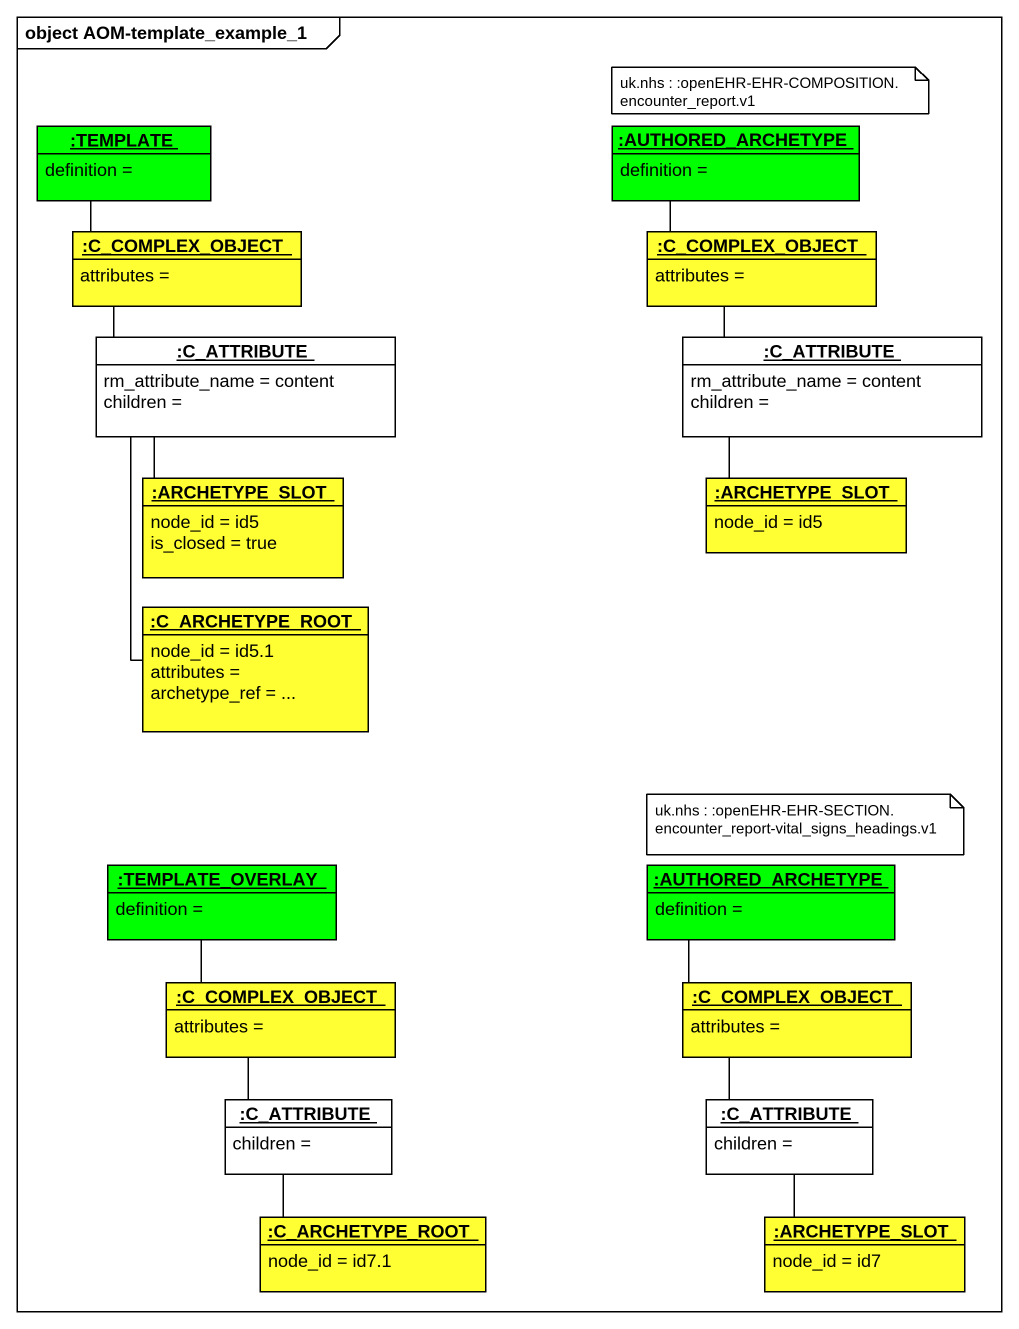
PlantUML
@startuml
mainframe object AOM-template_example_1
hide circle
hide empty members
object ":TEMPLATE" as TEMPLATE #00FF00 {
  definition =
}
object ":AUTHORED_ARCHETYPE" as AUTHORED_ARCHETYPE #00FF00 {
  definition =
}
object ":C_COMPLEX_OBJECT" as C_COMPLEX_OBJECT #FFFF33 {
  attributes =
}
object ":C_COMPLEX_OBJECT" as C_COMPLEX_OBJECT_2 #FFFF33 {
  attributes =
}
object ":C_ATTRIBUTE" as C_ATTRIBUTE {
  rm_attribute_name = content
  children =
}
object ":C_ATTRIBUTE" as C_ATTRIBUTE_2 {
  rm_attribute_name = content
  children =
}
object ":ARCHETYPE_SLOT" as ARCHETYPE_SLOT #FFFF33 {
  node_id = id5
  is_closed = true
}
object ":ARCHETYPE_SLOT" as ARCHETYPE_SLOT_2 #FFFF33 {
  node_id = id5
}
object ":C_ARCHETYPE_ROOT" as C_ARCHETYPE_ROOT #FFFF33 {
  node_id = id5.1
  attributes =
  archetype_ref = ...
}
object ":TEMPLATE_OVERLAY" as TEMPLATE_OVERLAY #00FF00 {
  definition =
}
object ":AUTHORED_ARCHETYPE" as AUTHORED_ARCHETYPE_2 #00FF00 {
  definition =
}
object ":C_COMPLEX_OBJECT" as C_COMPLEX_OBJECT_3 #FFFF33 {
  attributes =
}
object ":C_COMPLEX_OBJECT" as C_COMPLEX_OBJECT_4 #FFFF33 {
  attributes =
}
object ":C_ATTRIBUTE" as C_ATTRIBUTE_3 {
  children =
}
object ":C_ATTRIBUTE" as C_ATTRIBUTE_4 {
  children =
}
object ":C_ARCHETYPE_ROOT" as C_ARCHETYPE_ROOT_2 #FFFF33 {
  node_id = id7.1
}
object ":ARCHETYPE_SLOT" as ARCHETYPE_SLOT_3 #FFFF33 {
  node_id = id7
}
TEMPLATE -- C_COMPLEX_OBJECT
AUTHORED_ARCHETYPE -- C_COMPLEX_OBJECT_2
C_COMPLEX_OBJECT -- C_ATTRIBUTE
C_COMPLEX_OBJECT_2 -- C_ATTRIBUTE_2
C_ATTRIBUTE -- ARCHETYPE_SLOT
C_ATTRIBUTE_2 -- ARCHETYPE_SLOT_2
C_ARCHETYPE_ROOT -up- C_ATTRIBUTE
TEMPLATE_OVERLAY -- C_COMPLEX_OBJECT_3
AUTHORED_ARCHETYPE_2 -- C_COMPLEX_OBJECT_4
C_COMPLEX_OBJECT_3 -- C_ATTRIBUTE_3
C_COMPLEX_OBJECT_4 -- C_ATTRIBUTE_4
C_ATTRIBUTE_3 -- C_ARCHETYPE_ROOT_2
C_ATTRIBUTE_4 -- ARCHETYPE_SLOT_3
note as N1
  uk.nhs : :openEHR-EHR-COMPOSITION.
  encounter_report.v1
end note
note as N2
  uk.nhs : :openEHR-EHR-SECTION.
  encounter_report-vital_signs_headings.v1
end note
@enduml
